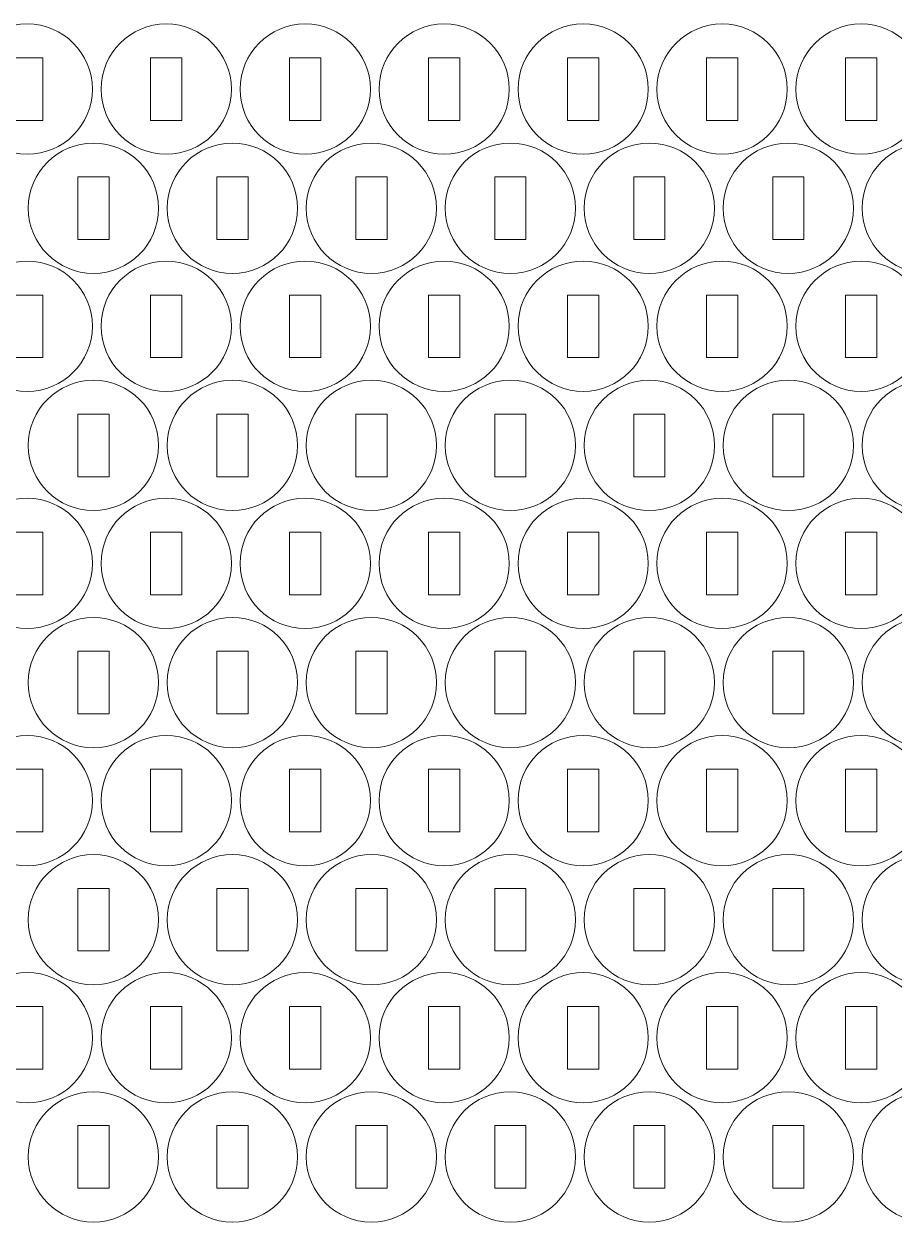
# Model space of a CAD drawing. Header units: millimetres. Extents: x -400 to 400, y -200 to 200.
# Drawn here: x -46.4 to 37, y -171.7 to -56.7 of the extents above; entities that cross this region are included whole.
import ezdxf

# ---------------------------------------------------------------- set-up
doc = ezdxf.new("R2010")
doc.units = ezdxf.units.MM
doc.header["$MEASUREMENT"] = 0
doc.layers.add('Camada 1', color=7, linetype='Continuous')

msp = doc.modelspace()

# ---------------------------------------------------------------- linework, layer by layer
at = {"layer": 'Camada 1', "lineweight": 20}
for points in [[(-46.1206, -56.7307), (-42.6689, -56.7307), (-39.8706, -59.529), (-39.8706, -62.9807), (-39.8706, -62.9807), (-39.8706, -66.4324), (-42.6689, -69.2307), (-46.1206, -69.2307), (-46.1206, -69.2307), (-49.5723, -69.2307), (-52.3706, -66.4324), (-52.3706, -62.9807), (-52.3706, -62.9807), (-52.3706, -59.529), (-49.5723, -56.7307), (-46.1206, -56.7307)], [(-32.7856, -56.7307), (-29.3339, -56.7307), (-26.5356, -59.529), (-26.5356, -62.9807), (-26.5356, -62.9807), (-26.5356, -66.4324), (-29.3339, -69.2307), (-32.7856, -69.2307), (-32.7856, -69.2307), (-36.2373, -69.2307), (-39.0356, -66.4324), (-39.0356, -62.9807), (-39.0356, -62.9807), (-39.0356, -59.529), (-36.2373, -56.7307), (-32.7856, -56.7307)], [(-19.4506, -56.7307), (-15.9989, -56.7307), (-13.2006, -59.529), (-13.2006, -62.9807), (-13.2006, -62.9807), (-13.2006, -66.4324), (-15.9989, -69.2307), (-19.4506, -69.2307), (-19.4506, -69.2307), (-22.9023, -69.2307), (-25.7006, -66.4324), (-25.7006, -62.9807), (-25.7006, -62.9807), (-25.7006, -59.529), (-22.9023, -56.7307), (-19.4506, -56.7307)], [(-6.1156, -56.7307), (-2.6639, -56.7307), (0.1344, -59.529), (0.1344, -62.9807), (0.1344, -62.9807), (0.1344, -66.4324), (-2.6639, -69.2307), (-6.1156, -69.2307), (-6.1156, -69.2307), (-9.5673, -69.2307), (-12.3656, -66.4324), (-12.3656, -62.9807), (-12.3656, -62.9807), (-12.3656, -59.529), (-9.5673, -56.7307), (-6.1156, -56.7307)], [(7.2194, -56.7307), (10.6711, -56.7307), (13.4694, -59.529), (13.4694, -62.9807), (13.4694, -62.9807), (13.4694, -66.4324), (10.6711, -69.2307), (7.2194, -69.2307), (7.2194, -69.2307), (3.7677, -69.2307), (0.9694, -66.4324), (0.9694, -62.9807), (0.9694, -62.9807), (0.9694, -59.529), (3.7677, -56.7307), (7.2194, -56.7307)], [(20.5544, -56.7307), (24.0061, -56.7307), (26.8044, -59.529), (26.8044, -62.9807), (26.8044, -62.9807), (26.8044, -66.4324), (24.0061, -69.2307), (20.5544, -69.2307), (20.5544, -69.2307), (17.1027, -69.2307), (14.3044, -66.4324), (14.3044, -62.9807), (14.3044, -62.9807), (14.3044, -59.529), (17.1027, -56.7307), (20.5544, -56.7307)], [(33.8894, -56.7307), (37.3411, -56.7307), (40.1394, -59.529), (40.1394, -62.9807), (40.1394, -62.9807), (40.1394, -66.4324), (37.3411, -69.2307), (33.8894, -69.2307), (33.8894, -69.2307), (30.4377, -69.2307), (27.6394, -66.4324), (27.6394, -62.9807), (27.6394, -62.9807), (27.6394, -59.529), (30.4377, -56.7307), (33.8894, -56.7307)], [(-47.6206, -59.9807), (-47.6206, -59.9807), (-44.6206, -59.9807), (-44.6206, -59.9807), (-44.6206, -59.9807), (-44.6206, -59.9807), (-44.6206, -65.9807), (-44.6206, -65.9807), (-44.6206, -65.9807), (-44.6206, -65.9807), (-47.6206, -65.9807), (-47.6206, -65.9807), (-47.6206, -65.9807), (-47.6206, -65.9807), (-47.6206, -59.9807), (-47.6206, -59.9807)], [(-34.2856, -59.9807), (-34.2856, -59.9807), (-31.2856, -59.9807), (-31.2856, -59.9807), (-31.2856, -59.9807), (-31.2856, -59.9807), (-31.2856, -65.9807), (-31.2856, -65.9807), (-31.2856, -65.9807), (-31.2856, -65.9807), (-34.2856, -65.9807), (-34.2856, -65.9807), (-34.2856, -65.9807), (-34.2856, -65.9807), (-34.2856, -59.9807), (-34.2856, -59.9807)], [(-20.9506, -59.9807), (-20.9506, -59.9807), (-17.9506, -59.9807), (-17.9506, -59.9807), (-17.9506, -59.9807), (-17.9506, -59.9807), (-17.9506, -65.9807), (-17.9506, -65.9807), (-17.9506, -65.9807), (-17.9506, -65.9807), (-20.9506, -65.9807), (-20.9506, -65.9807), (-20.9506, -65.9807), (-20.9506, -65.9807), (-20.9506, -59.9807), (-20.9506, -59.9807)], [(-7.6156, -59.9807), (-7.6156, -59.9807), (-4.6156, -59.9807), (-4.6156, -59.9807), (-4.6156, -59.9807), (-4.6156, -59.9807), (-4.6156, -65.9807), (-4.6156, -65.9807), (-4.6156, -65.9807), (-4.6156, -65.9807), (-7.6156, -65.9807), (-7.6156, -65.9807), (-7.6156, -65.9807), (-7.6156, -65.9807), (-7.6156, -59.9807), (-7.6156, -59.9807)], [(5.7194, -59.9807), (5.7194, -59.9807), (8.7194, -59.9807), (8.7194, -59.9807), (8.7194, -59.9807), (8.7194, -59.9807), (8.7194, -65.9807), (8.7194, -65.9807), (8.7194, -65.9807), (8.7194, -65.9807), (5.7194, -65.9807), (5.7194, -65.9807), (5.7194, -65.9807), (5.7194, -65.9807), (5.7194, -59.9807), (5.7194, -59.9807)], [(19.0544, -59.9807), (19.0544, -59.9807), (22.0544, -59.9807), (22.0544, -59.9807), (22.0544, -59.9807), (22.0544, -59.9807), (22.0544, -65.9807), (22.0544, -65.9807), (22.0544, -65.9807), (22.0544, -65.9807), (19.0544, -65.9807), (19.0544, -65.9807), (19.0544, -65.9807), (19.0544, -65.9807), (19.0544, -59.9807), (19.0544, -59.9807)], [(32.3894, -59.9807), (32.3894, -59.9807), (35.3894, -59.9807), (35.3894, -59.9807), (35.3894, -59.9807), (35.3894, -59.9807), (35.3894, -65.9807), (35.3894, -65.9807), (35.3894, -65.9807), (35.3894, -65.9807), (32.3894, -65.9807), (32.3894, -65.9807), (32.3894, -65.9807), (32.3894, -65.9807), (32.3894, -59.9807), (32.3894, -59.9807)], [(-39.7706, -68.1608), (-36.3189, -68.1608), (-33.5206, -70.9591), (-33.5206, -74.4108), (-33.5206, -74.4108), (-33.5206, -77.8625), (-36.3189, -80.6608), (-39.7706, -80.6608), (-39.7706, -80.6608), (-43.2223, -80.6608), (-46.0206, -77.8625), (-46.0206, -74.4108), (-46.0206, -74.4108), (-46.0206, -70.9591), (-43.2223, -68.1608), (-39.7706, -68.1608)], [(-26.4356, -68.1608), (-22.9839, -68.1608), (-20.1856, -70.9591), (-20.1856, -74.4108), (-20.1856, -74.4108), (-20.1856, -77.8625), (-22.9839, -80.6608), (-26.4356, -80.6608), (-26.4356, -80.6608), (-29.8873, -80.6608), (-32.6856, -77.8625), (-32.6856, -74.4108), (-32.6856, -74.4108), (-32.6856, -70.9591), (-29.8873, -68.1608), (-26.4356, -68.1608)], [(-13.1006, -68.1608), (-9.6489, -68.1608), (-6.8506, -70.9591), (-6.8506, -74.4108), (-6.8506, -74.4108), (-6.8506, -77.8625), (-9.6489, -80.6608), (-13.1006, -80.6608), (-13.1006, -80.6608), (-16.5523, -80.6608), (-19.3506, -77.8625), (-19.3506, -74.4108), (-19.3506, -74.4108), (-19.3506, -70.9591), (-16.5523, -68.1608), (-13.1006, -68.1608)], [(0.2344, -68.1608), (3.6861, -68.1608), (6.4844, -70.9591), (6.4844, -74.4108), (6.4844, -74.4108), (6.4844, -77.8625), (3.6861, -80.6608), (0.2344, -80.6608), (0.2344, -80.6608), (-3.2173, -80.6608), (-6.0156, -77.8625), (-6.0156, -74.4108), (-6.0156, -74.4108), (-6.0156, -70.9591), (-3.2173, -68.1608), (0.2344, -68.1608)], [(13.5694, -68.1608), (17.0211, -68.1608), (19.8194, -70.9591), (19.8194, -74.4108), (19.8194, -74.4108), (19.8194, -77.8625), (17.0211, -80.6608), (13.5694, -80.6608), (13.5694, -80.6608), (10.1177, -80.6608), (7.3194, -77.8625), (7.3194, -74.4108), (7.3194, -74.4108), (7.3194, -70.9591), (10.1177, -68.1608), (13.5694, -68.1608)], [(26.9044, -68.1608), (30.3561, -68.1608), (33.1544, -70.9591), (33.1544, -74.4108), (33.1544, -74.4108), (33.1544, -77.8625), (30.3561, -80.6608), (26.9044, -80.6608), (26.9044, -80.6608), (23.4527, -80.6608), (20.6544, -77.8625), (20.6544, -74.4108), (20.6544, -74.4108), (20.6544, -70.9591), (23.4527, -68.1608), (26.9044, -68.1608)], [(40.2394, -68.1608), (43.6911, -68.1608), (46.4894, -70.9591), (46.4894, -74.4108), (46.4894, -74.4108), (46.4894, -77.8625), (43.6911, -80.6608), (40.2394, -80.6608), (40.2394, -80.6608), (36.7877, -80.6608), (33.9894, -77.8625), (33.9894, -74.4108), (33.9894, -74.4108), (33.9894, -70.9591), (36.7877, -68.1608), (40.2394, -68.1608)], [(-41.2706, -71.4108), (-41.2706, -71.4108), (-38.2706, -71.4108), (-38.2706, -71.4108), (-38.2706, -71.4108), (-38.2706, -71.4108), (-38.2706, -77.4108), (-38.2706, -77.4108), (-38.2706, -77.4108), (-38.2706, -77.4108), (-41.2706, -77.4108), (-41.2706, -77.4108), (-41.2706, -77.4108), (-41.2706, -77.4108), (-41.2706, -71.4108), (-41.2706, -71.4108)], [(-27.9356, -71.4108), (-27.9356, -71.4108), (-24.9356, -71.4108), (-24.9356, -71.4108), (-24.9356, -71.4108), (-24.9356, -71.4108), (-24.9356, -77.4108), (-24.9356, -77.4108), (-24.9356, -77.4108), (-24.9356, -77.4108), (-27.9356, -77.4108), (-27.9356, -77.4108), (-27.9356, -77.4108), (-27.9356, -77.4108), (-27.9356, -71.4108), (-27.9356, -71.4108)], [(-14.6006, -71.4108), (-14.6006, -71.4108), (-11.6006, -71.4108), (-11.6006, -71.4108), (-11.6006, -71.4108), (-11.6006, -71.4108), (-11.6006, -77.4108), (-11.6006, -77.4108), (-11.6006, -77.4108), (-11.6006, -77.4108), (-14.6006, -77.4108), (-14.6006, -77.4108), (-14.6006, -77.4108), (-14.6006, -77.4108), (-14.6006, -71.4108), (-14.6006, -71.4108)], [(-1.2656, -71.4108), (-1.2656, -71.4108), (1.7344, -71.4108), (1.7344, -71.4108), (1.7344, -71.4108), (1.7344, -71.4108), (1.7344, -77.4108), (1.7344, -77.4108), (1.7344, -77.4108), (1.7344, -77.4108), (-1.2656, -77.4108), (-1.2656, -77.4108), (-1.2656, -77.4108), (-1.2656, -77.4108), (-1.2656, -71.4108), (-1.2656, -71.4108)], [(12.0694, -71.4108), (12.0694, -71.4108), (15.0694, -71.4108), (15.0694, -71.4108), (15.0694, -71.4108), (15.0694, -71.4108), (15.0694, -77.4108), (15.0694, -77.4108), (15.0694, -77.4108), (15.0694, -77.4108), (12.0694, -77.4108), (12.0694, -77.4108), (12.0694, -77.4108), (12.0694, -77.4108), (12.0694, -71.4108), (12.0694, -71.4108)], [(25.4044, -71.4108), (25.4044, -71.4108), (28.4044, -71.4108), (28.4044, -71.4108), (28.4044, -71.4108), (28.4044, -71.4108), (28.4044, -77.4108), (28.4044, -77.4108), (28.4044, -77.4108), (28.4044, -77.4108), (25.4044, -77.4108), (25.4044, -77.4108), (25.4044, -77.4108), (25.4044, -77.4108), (25.4044, -71.4108), (25.4044, -71.4108)], [(-46.1206, -79.4849), (-42.6689, -79.4849), (-39.8706, -82.2832), (-39.8706, -85.7349), (-39.8706, -85.7349), (-39.8706, -89.1866), (-42.6689, -91.9849), (-46.1206, -91.9849), (-46.1206, -91.9849), (-49.5723, -91.9849), (-52.3706, -89.1866), (-52.3706, -85.7349), (-52.3706, -85.7349), (-52.3706, -82.2832), (-49.5723, -79.4849), (-46.1206, -79.4849)], [(-32.7856, -79.4849), (-29.3339, -79.4849), (-26.5356, -82.2832), (-26.5356, -85.7349), (-26.5356, -85.7349), (-26.5356, -89.1866), (-29.3339, -91.9849), (-32.7856, -91.9849), (-32.7856, -91.9849), (-36.2373, -91.9849), (-39.0356, -89.1866), (-39.0356, -85.7349), (-39.0356, -85.7349), (-39.0356, -82.2832), (-36.2373, -79.4849), (-32.7856, -79.4849)], [(-19.4506, -79.4849), (-15.9989, -79.4849), (-13.2006, -82.2832), (-13.2006, -85.7349), (-13.2006, -85.7349), (-13.2006, -89.1866), (-15.9989, -91.9849), (-19.4506, -91.9849), (-19.4506, -91.9849), (-22.9023, -91.9849), (-25.7006, -89.1866), (-25.7006, -85.7349), (-25.7006, -85.7349), (-25.7006, -82.2832), (-22.9023, -79.4849), (-19.4506, -79.4849)], [(-6.1156, -79.4849), (-2.6639, -79.4849), (0.1344, -82.2832), (0.1344, -85.7349), (0.1344, -85.7349), (0.1344, -89.1866), (-2.6639, -91.9849), (-6.1156, -91.9849), (-6.1156, -91.9849), (-9.5673, -91.9849), (-12.3656, -89.1866), (-12.3656, -85.7349), (-12.3656, -85.7349), (-12.3656, -82.2832), (-9.5673, -79.4849), (-6.1156, -79.4849)], [(7.2194, -79.4849), (10.6711, -79.4849), (13.4694, -82.2832), (13.4694, -85.7349), (13.4694, -85.7349), (13.4694, -89.1866), (10.6711, -91.9849), (7.2194, -91.9849), (7.2194, -91.9849), (3.7677, -91.9849), (0.9694, -89.1866), (0.9694, -85.7349), (0.9694, -85.7349), (0.9694, -82.2832), (3.7677, -79.4849), (7.2194, -79.4849)], [(20.5544, -79.4849), (24.0061, -79.4849), (26.8044, -82.2832), (26.8044, -85.7349), (26.8044, -85.7349), (26.8044, -89.1866), (24.0061, -91.9849), (20.5544, -91.9849), (20.5544, -91.9849), (17.1027, -91.9849), (14.3044, -89.1866), (14.3044, -85.7349), (14.3044, -85.7349), (14.3044, -82.2832), (17.1027, -79.4849), (20.5544, -79.4849)], [(33.8894, -79.4849), (37.3411, -79.4849), (40.1394, -82.2832), (40.1394, -85.7349), (40.1394, -85.7349), (40.1394, -89.1866), (37.3411, -91.9849), (33.8894, -91.9849), (33.8894, -91.9849), (30.4377, -91.9849), (27.6394, -89.1866), (27.6394, -85.7349), (27.6394, -85.7349), (27.6394, -82.2832), (30.4377, -79.4849), (33.8894, -79.4849)], [(-47.6206, -82.7349), (-47.6206, -82.7349), (-44.6206, -82.7349), (-44.6206, -82.7349), (-44.6206, -82.7349), (-44.6206, -82.7349), (-44.6206, -88.7349), (-44.6206, -88.7349), (-44.6206, -88.7349), (-44.6206, -88.7349), (-47.6206, -88.7349), (-47.6206, -88.7349), (-47.6206, -88.7349), (-47.6206, -88.7349), (-47.6206, -82.7349), (-47.6206, -82.7349)], [(-34.2856, -82.7349), (-34.2856, -82.7349), (-31.2856, -82.7349), (-31.2856, -82.7349), (-31.2856, -82.7349), (-31.2856, -82.7349), (-31.2856, -88.7349), (-31.2856, -88.7349), (-31.2856, -88.7349), (-31.2856, -88.7349), (-34.2856, -88.7349), (-34.2856, -88.7349), (-34.2856, -88.7349), (-34.2856, -88.7349), (-34.2856, -82.7349), (-34.2856, -82.7349)], [(-20.9506, -82.7349), (-20.9506, -82.7349), (-17.9506, -82.7349), (-17.9506, -82.7349), (-17.9506, -82.7349), (-17.9506, -82.7349), (-17.9506, -88.7349), (-17.9506, -88.7349), (-17.9506, -88.7349), (-17.9506, -88.7349), (-20.9506, -88.7349), (-20.9506, -88.7349), (-20.9506, -88.7349), (-20.9506, -88.7349), (-20.9506, -82.7349), (-20.9506, -82.7349)], [(-7.6156, -82.7349), (-7.6156, -82.7349), (-4.6156, -82.7349), (-4.6156, -82.7349), (-4.6156, -82.7349), (-4.6156, -82.7349), (-4.6156, -88.7349), (-4.6156, -88.7349), (-4.6156, -88.7349), (-4.6156, -88.7349), (-7.6156, -88.7349), (-7.6156, -88.7349), (-7.6156, -88.7349), (-7.6156, -88.7349), (-7.6156, -82.7349), (-7.6156, -82.7349)], [(5.7194, -82.7349), (5.7194, -82.7349), (8.7194, -82.7349), (8.7194, -82.7349), (8.7194, -82.7349), (8.7194, -82.7349), (8.7194, -88.7349), (8.7194, -88.7349), (8.7194, -88.7349), (8.7194, -88.7349), (5.7194, -88.7349), (5.7194, -88.7349), (5.7194, -88.7349), (5.7194, -88.7349), (5.7194, -82.7349), (5.7194, -82.7349)], [(19.0544, -82.7349), (19.0544, -82.7349), (22.0544, -82.7349), (22.0544, -82.7349), (22.0544, -82.7349), (22.0544, -82.7349), (22.0544, -88.7349), (22.0544, -88.7349), (22.0544, -88.7349), (22.0544, -88.7349), (19.0544, -88.7349), (19.0544, -88.7349), (19.0544, -88.7349), (19.0544, -88.7349), (19.0544, -82.7349), (19.0544, -82.7349)], [(32.3894, -82.7349), (32.3894, -82.7349), (35.3894, -82.7349), (35.3894, -82.7349), (35.3894, -82.7349), (35.3894, -82.7349), (35.3894, -88.7349), (35.3894, -88.7349), (35.3894, -88.7349), (35.3894, -88.7349), (32.3894, -88.7349), (32.3894, -88.7349), (32.3894, -88.7349), (32.3894, -88.7349), (32.3894, -82.7349), (32.3894, -82.7349)], [(-39.7706, -90.915), (-36.3189, -90.915), (-33.5206, -93.7133), (-33.5206, -97.165), (-33.5206, -97.165), (-33.5206, -100.6167), (-36.3189, -103.415), (-39.7706, -103.415), (-39.7706, -103.415), (-43.2223, -103.415), (-46.0206, -100.6167), (-46.0206, -97.165), (-46.0206, -97.165), (-46.0206, -93.7133), (-43.2223, -90.915), (-39.7706, -90.915)], [(-26.4356, -90.915), (-22.9839, -90.915), (-20.1856, -93.7133), (-20.1856, -97.165), (-20.1856, -97.165), (-20.1856, -100.6167), (-22.9839, -103.415), (-26.4356, -103.415), (-26.4356, -103.415), (-29.8873, -103.415), (-32.6856, -100.6167), (-32.6856, -97.165), (-32.6856, -97.165), (-32.6856, -93.7133), (-29.8873, -90.915), (-26.4356, -90.915)], [(-13.1006, -90.915), (-9.6489, -90.915), (-6.8506, -93.7133), (-6.8506, -97.165), (-6.8506, -97.165), (-6.8506, -100.6167), (-9.6489, -103.415), (-13.1006, -103.415), (-13.1006, -103.415), (-16.5523, -103.415), (-19.3506, -100.6167), (-19.3506, -97.165), (-19.3506, -97.165), (-19.3506, -93.7133), (-16.5523, -90.915), (-13.1006, -90.915)], [(0.2344, -90.915), (3.6861, -90.915), (6.4844, -93.7133), (6.4844, -97.165), (6.4844, -97.165), (6.4844, -100.6167), (3.6861, -103.415), (0.2344, -103.415), (0.2344, -103.415), (-3.2173, -103.415), (-6.0156, -100.6167), (-6.0156, -97.165), (-6.0156, -97.165), (-6.0156, -93.7133), (-3.2173, -90.915), (0.2344, -90.915)], [(13.5694, -90.915), (17.0211, -90.915), (19.8194, -93.7133), (19.8194, -97.165), (19.8194, -97.165), (19.8194, -100.6167), (17.0211, -103.415), (13.5694, -103.415), (13.5694, -103.415), (10.1177, -103.415), (7.3194, -100.6167), (7.3194, -97.165), (7.3194, -97.165), (7.3194, -93.7133), (10.1177, -90.915), (13.5694, -90.915)], [(26.9044, -90.915), (30.3561, -90.915), (33.1544, -93.7133), (33.1544, -97.165), (33.1544, -97.165), (33.1544, -100.6167), (30.3561, -103.415), (26.9044, -103.415), (26.9044, -103.415), (23.4527, -103.415), (20.6544, -100.6167), (20.6544, -97.165), (20.6544, -97.165), (20.6544, -93.7133), (23.4527, -90.915), (26.9044, -90.915)], [(40.2394, -90.915), (43.6911, -90.915), (46.4894, -93.7133), (46.4894, -97.165), (46.4894, -97.165), (46.4894, -100.6167), (43.6911, -103.415), (40.2394, -103.415), (40.2394, -103.415), (36.7877, -103.415), (33.9894, -100.6167), (33.9894, -97.165), (33.9894, -97.165), (33.9894, -93.7133), (36.7877, -90.915), (40.2394, -90.915)], [(-41.2706, -94.165), (-41.2706, -94.165), (-38.2706, -94.165), (-38.2706, -94.165), (-38.2706, -94.165), (-38.2706, -94.165), (-38.2706, -100.165), (-38.2706, -100.165), (-38.2706, -100.165), (-38.2706, -100.165), (-41.2706, -100.165), (-41.2706, -100.165), (-41.2706, -100.165), (-41.2706, -100.165), (-41.2706, -94.165), (-41.2706, -94.165)], [(-27.9356, -94.165), (-27.9356, -94.165), (-24.9356, -94.165), (-24.9356, -94.165), (-24.9356, -94.165), (-24.9356, -94.165), (-24.9356, -100.165), (-24.9356, -100.165), (-24.9356, -100.165), (-24.9356, -100.165), (-27.9356, -100.165), (-27.9356, -100.165), (-27.9356, -100.165), (-27.9356, -100.165), (-27.9356, -94.165), (-27.9356, -94.165)], [(-14.6006, -94.165), (-14.6006, -94.165), (-11.6006, -94.165), (-11.6006, -94.165), (-11.6006, -94.165), (-11.6006, -94.165), (-11.6006, -100.165), (-11.6006, -100.165), (-11.6006, -100.165), (-11.6006, -100.165), (-14.6006, -100.165), (-14.6006, -100.165), (-14.6006, -100.165), (-14.6006, -100.165), (-14.6006, -94.165), (-14.6006, -94.165)], [(-1.2656, -94.165), (-1.2656, -94.165), (1.7344, -94.165), (1.7344, -94.165), (1.7344, -94.165), (1.7344, -94.165), (1.7344, -100.165), (1.7344, -100.165), (1.7344, -100.165), (1.7344, -100.165), (-1.2656, -100.165), (-1.2656, -100.165), (-1.2656, -100.165), (-1.2656, -100.165), (-1.2656, -94.165), (-1.2656, -94.165)], [(12.0694, -94.165), (12.0694, -94.165), (15.0694, -94.165), (15.0694, -94.165), (15.0694, -94.165), (15.0694, -94.165), (15.0694, -100.165), (15.0694, -100.165), (15.0694, -100.165), (15.0694, -100.165), (12.0694, -100.165), (12.0694, -100.165), (12.0694, -100.165), (12.0694, -100.165), (12.0694, -94.165), (12.0694, -94.165)], [(25.4044, -94.165), (25.4044, -94.165), (28.4044, -94.165), (28.4044, -94.165), (28.4044, -94.165), (28.4044, -94.165), (28.4044, -100.165), (28.4044, -100.165), (28.4044, -100.165), (28.4044, -100.165), (25.4044, -100.165), (25.4044, -100.165), (25.4044, -100.165), (25.4044, -100.165), (25.4044, -94.165), (25.4044, -94.165)], [(-46.1206, -102.2391), (-42.6689, -102.2391), (-39.8706, -105.0374), (-39.8706, -108.4891), (-39.8706, -108.4891), (-39.8706, -111.9408), (-42.6689, -114.7391), (-46.1206, -114.7391), (-46.1206, -114.7391), (-49.5723, -114.7391), (-52.3706, -111.9408), (-52.3706, -108.4891), (-52.3706, -108.4891), (-52.3706, -105.0374), (-49.5723, -102.2391), (-46.1206, -102.2391)], [(-32.7856, -102.2391), (-29.3339, -102.2391), (-26.5356, -105.0374), (-26.5356, -108.4891), (-26.5356, -108.4891), (-26.5356, -111.9408), (-29.3339, -114.7391), (-32.7856, -114.7391), (-32.7856, -114.7391), (-36.2373, -114.7391), (-39.0356, -111.9408), (-39.0356, -108.4891), (-39.0356, -108.4891), (-39.0356, -105.0374), (-36.2373, -102.2391), (-32.7856, -102.2391)], [(-19.4506, -102.2391), (-15.9989, -102.2391), (-13.2006, -105.0374), (-13.2006, -108.4891), (-13.2006, -108.4891), (-13.2006, -111.9408), (-15.9989, -114.7391), (-19.4506, -114.7391), (-19.4506, -114.7391), (-22.9023, -114.7391), (-25.7006, -111.9408), (-25.7006, -108.4891), (-25.7006, -108.4891), (-25.7006, -105.0374), (-22.9023, -102.2391), (-19.4506, -102.2391)], [(-6.1156, -102.2391), (-2.6639, -102.2391), (0.1344, -105.0374), (0.1344, -108.4891), (0.1344, -108.4891), (0.1344, -111.9408), (-2.6639, -114.7391), (-6.1156, -114.7391), (-6.1156, -114.7391), (-9.5673, -114.7391), (-12.3656, -111.9408), (-12.3656, -108.4891), (-12.3656, -108.4891), (-12.3656, -105.0374), (-9.5673, -102.2391), (-6.1156, -102.2391)], [(7.2194, -102.2391), (10.6711, -102.2391), (13.4694, -105.0374), (13.4694, -108.4891), (13.4694, -108.4891), (13.4694, -111.9408), (10.6711, -114.7391), (7.2194, -114.7391), (7.2194, -114.7391), (3.7677, -114.7391), (0.9694, -111.9408), (0.9694, -108.4891), (0.9694, -108.4891), (0.9694, -105.0374), (3.7677, -102.2391), (7.2194, -102.2391)], [(20.5544, -102.2391), (24.0061, -102.2391), (26.8044, -105.0374), (26.8044, -108.4891), (26.8044, -108.4891), (26.8044, -111.9408), (24.0061, -114.7391), (20.5544, -114.7391), (20.5544, -114.7391), (17.1027, -114.7391), (14.3044, -111.9408), (14.3044, -108.4891), (14.3044, -108.4891), (14.3044, -105.0374), (17.1027, -102.2391), (20.5544, -102.2391)], [(33.8894, -102.2391), (37.3411, -102.2391), (40.1394, -105.0374), (40.1394, -108.4891), (40.1394, -108.4891), (40.1394, -111.9408), (37.3411, -114.7391), (33.8894, -114.7391), (33.8894, -114.7391), (30.4377, -114.7391), (27.6394, -111.9408), (27.6394, -108.4891), (27.6394, -108.4891), (27.6394, -105.0374), (30.4377, -102.2391), (33.8894, -102.2391)], [(-47.6206, -105.4891), (-47.6206, -105.4891), (-44.6206, -105.4891), (-44.6206, -105.4891), (-44.6206, -105.4891), (-44.6206, -105.4891), (-44.6206, -111.4891), (-44.6206, -111.4891), (-44.6206, -111.4891), (-44.6206, -111.4891), (-47.6206, -111.4891), (-47.6206, -111.4891), (-47.6206, -111.4891), (-47.6206, -111.4891), (-47.6206, -105.4891), (-47.6206, -105.4891)], [(-34.2856, -105.4891), (-34.2856, -105.4891), (-31.2856, -105.4891), (-31.2856, -105.4891), (-31.2856, -105.4891), (-31.2856, -105.4891), (-31.2856, -111.4891), (-31.2856, -111.4891), (-31.2856, -111.4891), (-31.2856, -111.4891), (-34.2856, -111.4891), (-34.2856, -111.4891), (-34.2856, -111.4891), (-34.2856, -111.4891), (-34.2856, -105.4891), (-34.2856, -105.4891)], [(-20.9506, -105.4891), (-20.9506, -105.4891), (-17.9506, -105.4891), (-17.9506, -105.4891), (-17.9506, -105.4891), (-17.9506, -105.4891), (-17.9506, -111.4891), (-17.9506, -111.4891), (-17.9506, -111.4891), (-17.9506, -111.4891), (-20.9506, -111.4891), (-20.9506, -111.4891), (-20.9506, -111.4891), (-20.9506, -111.4891), (-20.9506, -105.4891), (-20.9506, -105.4891)], [(-7.6156, -105.4891), (-7.6156, -105.4891), (-4.6156, -105.4891), (-4.6156, -105.4891), (-4.6156, -105.4891), (-4.6156, -105.4891), (-4.6156, -111.4891), (-4.6156, -111.4891), (-4.6156, -111.4891), (-4.6156, -111.4891), (-7.6156, -111.4891), (-7.6156, -111.4891), (-7.6156, -111.4891), (-7.6156, -111.4891), (-7.6156, -105.4891), (-7.6156, -105.4891)], [(5.7194, -105.4891), (5.7194, -105.4891), (8.7194, -105.4891), (8.7194, -105.4891), (8.7194, -105.4891), (8.7194, -105.4891), (8.7194, -111.4891), (8.7194, -111.4891), (8.7194, -111.4891), (8.7194, -111.4891), (5.7194, -111.4891), (5.7194, -111.4891), (5.7194, -111.4891), (5.7194, -111.4891), (5.7194, -105.4891), (5.7194, -105.4891)], [(19.0544, -105.4891), (19.0544, -105.4891), (22.0544, -105.4891), (22.0544, -105.4891), (22.0544, -105.4891), (22.0544, -105.4891), (22.0544, -111.4891), (22.0544, -111.4891), (22.0544, -111.4891), (22.0544, -111.4891), (19.0544, -111.4891), (19.0544, -111.4891), (19.0544, -111.4891), (19.0544, -111.4891), (19.0544, -105.4891), (19.0544, -105.4891)], [(32.3894, -105.4891), (32.3894, -105.4891), (35.3894, -105.4891), (35.3894, -105.4891), (35.3894, -105.4891), (35.3894, -105.4891), (35.3894, -111.4891), (35.3894, -111.4891), (35.3894, -111.4891), (35.3894, -111.4891), (32.3894, -111.4891), (32.3894, -111.4891), (32.3894, -111.4891), (32.3894, -111.4891), (32.3894, -105.4891), (32.3894, -105.4891)], [(-39.7706, -113.6692), (-36.3189, -113.6692), (-33.5206, -116.4675), (-33.5206, -119.9192), (-33.5206, -119.9192), (-33.5206, -123.3709), (-36.3189, -126.1692), (-39.7706, -126.1692), (-39.7706, -126.1692), (-43.2223, -126.1692), (-46.0206, -123.3709), (-46.0206, -119.9192), (-46.0206, -119.9192), (-46.0206, -116.4675), (-43.2223, -113.6692), (-39.7706, -113.6692)], [(-26.4356, -113.6692), (-22.9839, -113.6692), (-20.1856, -116.4675), (-20.1856, -119.9192), (-20.1856, -119.9192), (-20.1856, -123.3709), (-22.9839, -126.1692), (-26.4356, -126.1692), (-26.4356, -126.1692), (-29.8873, -126.1692), (-32.6856, -123.3709), (-32.6856, -119.9192), (-32.6856, -119.9192), (-32.6856, -116.4675), (-29.8873, -113.6692), (-26.4356, -113.6692)], [(-13.1006, -113.6692), (-9.6489, -113.6692), (-6.8506, -116.4675), (-6.8506, -119.9192), (-6.8506, -119.9192), (-6.8506, -123.3709), (-9.6489, -126.1692), (-13.1006, -126.1692), (-13.1006, -126.1692), (-16.5523, -126.1692), (-19.3506, -123.3709), (-19.3506, -119.9192), (-19.3506, -119.9192), (-19.3506, -116.4675), (-16.5523, -113.6692), (-13.1006, -113.6692)], [(0.2344, -113.6692), (3.6861, -113.6692), (6.4844, -116.4675), (6.4844, -119.9192), (6.4844, -119.9192), (6.4844, -123.3709), (3.6861, -126.1692), (0.2344, -126.1692), (0.2344, -126.1692), (-3.2173, -126.1692), (-6.0156, -123.3709), (-6.0156, -119.9192), (-6.0156, -119.9192), (-6.0156, -116.4675), (-3.2173, -113.6692), (0.2344, -113.6692)], [(13.5694, -113.6692), (17.0211, -113.6692), (19.8194, -116.4675), (19.8194, -119.9192), (19.8194, -119.9192), (19.8194, -123.3709), (17.0211, -126.1692), (13.5694, -126.1692), (13.5694, -126.1692), (10.1177, -126.1692), (7.3194, -123.3709), (7.3194, -119.9192), (7.3194, -119.9192), (7.3194, -116.4675), (10.1177, -113.6692), (13.5694, -113.6692)], [(26.9044, -113.6692), (30.3561, -113.6692), (33.1544, -116.4675), (33.1544, -119.9192), (33.1544, -119.9192), (33.1544, -123.3709), (30.3561, -126.1692), (26.9044, -126.1692), (26.9044, -126.1692), (23.4527, -126.1692), (20.6544, -123.3709), (20.6544, -119.9192), (20.6544, -119.9192), (20.6544, -116.4675), (23.4527, -113.6692), (26.9044, -113.6692)], [(40.2394, -113.6692), (43.6911, -113.6692), (46.4894, -116.4675), (46.4894, -119.9192), (46.4894, -119.9192), (46.4894, -123.3709), (43.6911, -126.1692), (40.2394, -126.1692), (40.2394, -126.1692), (36.7877, -126.1692), (33.9894, -123.3709), (33.9894, -119.9192), (33.9894, -119.9192), (33.9894, -116.4675), (36.7877, -113.6692), (40.2394, -113.6692)], [(-41.2706, -116.9192), (-41.2706, -116.9192), (-38.2706, -116.9192), (-38.2706, -116.9192), (-38.2706, -116.9192), (-38.2706, -116.9192), (-38.2706, -122.9192), (-38.2706, -122.9192), (-38.2706, -122.9192), (-38.2706, -122.9192), (-41.2706, -122.9192), (-41.2706, -122.9192), (-41.2706, -122.9192), (-41.2706, -122.9192), (-41.2706, -116.9192), (-41.2706, -116.9192)], [(-27.9356, -116.9192), (-27.9356, -116.9192), (-24.9356, -116.9192), (-24.9356, -116.9192), (-24.9356, -116.9192), (-24.9356, -116.9192), (-24.9356, -122.9192), (-24.9356, -122.9192), (-24.9356, -122.9192), (-24.9356, -122.9192), (-27.9356, -122.9192), (-27.9356, -122.9192), (-27.9356, -122.9192), (-27.9356, -122.9192), (-27.9356, -116.9192), (-27.9356, -116.9192)], [(-14.6006, -116.9192), (-14.6006, -116.9192), (-11.6006, -116.9192), (-11.6006, -116.9192), (-11.6006, -116.9192), (-11.6006, -116.9192), (-11.6006, -122.9192), (-11.6006, -122.9192), (-11.6006, -122.9192), (-11.6006, -122.9192), (-14.6006, -122.9192), (-14.6006, -122.9192), (-14.6006, -122.9192), (-14.6006, -122.9192), (-14.6006, -116.9192), (-14.6006, -116.9192)], [(-1.2656, -116.9192), (-1.2656, -116.9192), (1.7344, -116.9192), (1.7344, -116.9192), (1.7344, -116.9192), (1.7344, -116.9192), (1.7344, -122.9192), (1.7344, -122.9192), (1.7344, -122.9192), (1.7344, -122.9192), (-1.2656, -122.9192), (-1.2656, -122.9192), (-1.2656, -122.9192), (-1.2656, -122.9192), (-1.2656, -116.9192), (-1.2656, -116.9192)], [(12.0694, -116.9192), (12.0694, -116.9192), (15.0694, -116.9192), (15.0694, -116.9192), (15.0694, -116.9192), (15.0694, -116.9192), (15.0694, -122.9192), (15.0694, -122.9192), (15.0694, -122.9192), (15.0694, -122.9192), (12.0694, -122.9192), (12.0694, -122.9192), (12.0694, -122.9192), (12.0694, -122.9192), (12.0694, -116.9192), (12.0694, -116.9192)], [(25.4044, -116.9192), (25.4044, -116.9192), (28.4044, -116.9192), (28.4044, -116.9192), (28.4044, -116.9192), (28.4044, -116.9192), (28.4044, -122.9192), (28.4044, -122.9192), (28.4044, -122.9192), (28.4044, -122.9192), (25.4044, -122.9192), (25.4044, -122.9192), (25.4044, -122.9192), (25.4044, -122.9192), (25.4044, -116.9192), (25.4044, -116.9192)], [(-46.1206, -124.9933), (-42.6689, -124.9933), (-39.8706, -127.7916), (-39.8706, -131.2433), (-39.8706, -131.2433), (-39.8706, -134.695), (-42.6689, -137.4933), (-46.1206, -137.4933), (-46.1206, -137.4933), (-49.5723, -137.4933), (-52.3706, -134.695), (-52.3706, -131.2433), (-52.3706, -131.2433), (-52.3706, -127.7916), (-49.5723, -124.9933), (-46.1206, -124.9933)], [(-32.7856, -124.9933), (-29.3339, -124.9933), (-26.5356, -127.7916), (-26.5356, -131.2433), (-26.5356, -131.2433), (-26.5356, -134.695), (-29.3339, -137.4933), (-32.7856, -137.4933), (-32.7856, -137.4933), (-36.2373, -137.4933), (-39.0356, -134.695), (-39.0356, -131.2433), (-39.0356, -131.2433), (-39.0356, -127.7916), (-36.2373, -124.9933), (-32.7856, -124.9933)], [(-19.4506, -124.9933), (-15.9989, -124.9933), (-13.2006, -127.7916), (-13.2006, -131.2433), (-13.2006, -131.2433), (-13.2006, -134.695), (-15.9989, -137.4933), (-19.4506, -137.4933), (-19.4506, -137.4933), (-22.9023, -137.4933), (-25.7006, -134.695), (-25.7006, -131.2433), (-25.7006, -131.2433), (-25.7006, -127.7916), (-22.9023, -124.9933), (-19.4506, -124.9933)], [(-6.1156, -124.9933), (-2.6639, -124.9933), (0.1344, -127.7916), (0.1344, -131.2433), (0.1344, -131.2433), (0.1344, -134.695), (-2.6639, -137.4933), (-6.1156, -137.4933), (-6.1156, -137.4933), (-9.5673, -137.4933), (-12.3656, -134.695), (-12.3656, -131.2433), (-12.3656, -131.2433), (-12.3656, -127.7916), (-9.5673, -124.9933), (-6.1156, -124.9933)], [(7.2194, -124.9933), (10.6711, -124.9933), (13.4694, -127.7916), (13.4694, -131.2433), (13.4694, -131.2433), (13.4694, -134.695), (10.6711, -137.4933), (7.2194, -137.4933), (7.2194, -137.4933), (3.7677, -137.4933), (0.9694, -134.695), (0.9694, -131.2433), (0.9694, -131.2433), (0.9694, -127.7916), (3.7677, -124.9933), (7.2194, -124.9933)], [(20.5544, -124.9933), (24.0061, -124.9933), (26.8044, -127.7916), (26.8044, -131.2433), (26.8044, -131.2433), (26.8044, -134.695), (24.0061, -137.4933), (20.5544, -137.4933), (20.5544, -137.4933), (17.1027, -137.4933), (14.3044, -134.695), (14.3044, -131.2433), (14.3044, -131.2433), (14.3044, -127.7916), (17.1027, -124.9933), (20.5544, -124.9933)], [(33.8894, -124.9933), (37.3411, -124.9933), (40.1394, -127.7916), (40.1394, -131.2433), (40.1394, -131.2433), (40.1394, -134.695), (37.3411, -137.4933), (33.8894, -137.4933), (33.8894, -137.4933), (30.4377, -137.4933), (27.6394, -134.695), (27.6394, -131.2433), (27.6394, -131.2433), (27.6394, -127.7916), (30.4377, -124.9933), (33.8894, -124.9933)], [(-47.6206, -128.2433), (-47.6206, -128.2433), (-44.6206, -128.2433), (-44.6206, -128.2433), (-44.6206, -128.2433), (-44.6206, -128.2433), (-44.6206, -134.2433), (-44.6206, -134.2433), (-44.6206, -134.2433), (-44.6206, -134.2433), (-47.6206, -134.2433), (-47.6206, -134.2433), (-47.6206, -134.2433), (-47.6206, -134.2433), (-47.6206, -128.2433), (-47.6206, -128.2433)], [(-34.2856, -128.2433), (-34.2856, -128.2433), (-31.2856, -128.2433), (-31.2856, -128.2433), (-31.2856, -128.2433), (-31.2856, -128.2433), (-31.2856, -134.2433), (-31.2856, -134.2433), (-31.2856, -134.2433), (-31.2856, -134.2433), (-34.2856, -134.2433), (-34.2856, -134.2433), (-34.2856, -134.2433), (-34.2856, -134.2433), (-34.2856, -128.2433), (-34.2856, -128.2433)], [(-20.9506, -128.2433), (-20.9506, -128.2433), (-17.9506, -128.2433), (-17.9506, -128.2433), (-17.9506, -128.2433), (-17.9506, -128.2433), (-17.9506, -134.2433), (-17.9506, -134.2433), (-17.9506, -134.2433), (-17.9506, -134.2433), (-20.9506, -134.2433), (-20.9506, -134.2433), (-20.9506, -134.2433), (-20.9506, -134.2433), (-20.9506, -128.2433), (-20.9506, -128.2433)], [(-7.6156, -128.2433), (-7.6156, -128.2433), (-4.6156, -128.2433), (-4.6156, -128.2433), (-4.6156, -128.2433), (-4.6156, -128.2433), (-4.6156, -134.2433), (-4.6156, -134.2433), (-4.6156, -134.2433), (-4.6156, -134.2433), (-7.6156, -134.2433), (-7.6156, -134.2433), (-7.6156, -134.2433), (-7.6156, -134.2433), (-7.6156, -128.2433), (-7.6156, -128.2433)], [(5.7194, -128.2433), (5.7194, -128.2433), (8.7194, -128.2433), (8.7194, -128.2433), (8.7194, -128.2433), (8.7194, -128.2433), (8.7194, -134.2433), (8.7194, -134.2433), (8.7194, -134.2433), (8.7194, -134.2433), (5.7194, -134.2433), (5.7194, -134.2433), (5.7194, -134.2433), (5.7194, -134.2433), (5.7194, -128.2433), (5.7194, -128.2433)], [(19.0544, -128.2433), (19.0544, -128.2433), (22.0544, -128.2433), (22.0544, -128.2433), (22.0544, -128.2433), (22.0544, -128.2433), (22.0544, -134.2433), (22.0544, -134.2433), (22.0544, -134.2433), (22.0544, -134.2433), (19.0544, -134.2433), (19.0544, -134.2433), (19.0544, -134.2433), (19.0544, -134.2433), (19.0544, -128.2433), (19.0544, -128.2433)], [(32.3894, -128.2433), (32.3894, -128.2433), (35.3894, -128.2433), (35.3894, -128.2433), (35.3894, -128.2433), (35.3894, -128.2433), (35.3894, -134.2433), (35.3894, -134.2433), (35.3894, -134.2433), (35.3894, -134.2433), (32.3894, -134.2433), (32.3894, -134.2433), (32.3894, -134.2433), (32.3894, -134.2433), (32.3894, -128.2433), (32.3894, -128.2433)], [(-39.7706, -136.4234), (-36.3189, -136.4234), (-33.5206, -139.2217), (-33.5206, -142.6734), (-33.5206, -142.6734), (-33.5206, -146.1251), (-36.3189, -148.9234), (-39.7706, -148.9234), (-39.7706, -148.9234), (-43.2223, -148.9234), (-46.0206, -146.1251), (-46.0206, -142.6734), (-46.0206, -142.6734), (-46.0206, -139.2217), (-43.2223, -136.4234), (-39.7706, -136.4234)], [(-26.4356, -136.4234), (-22.9839, -136.4234), (-20.1856, -139.2217), (-20.1856, -142.6734), (-20.1856, -142.6734), (-20.1856, -146.1251), (-22.9839, -148.9234), (-26.4356, -148.9234), (-26.4356, -148.9234), (-29.8873, -148.9234), (-32.6856, -146.1251), (-32.6856, -142.6734), (-32.6856, -142.6734), (-32.6856, -139.2217), (-29.8873, -136.4234), (-26.4356, -136.4234)], [(-13.1006, -136.4234), (-9.6489, -136.4234), (-6.8506, -139.2217), (-6.8506, -142.6734), (-6.8506, -142.6734), (-6.8506, -146.1251), (-9.6489, -148.9234), (-13.1006, -148.9234), (-13.1006, -148.9234), (-16.5523, -148.9234), (-19.3506, -146.1251), (-19.3506, -142.6734), (-19.3506, -142.6734), (-19.3506, -139.2217), (-16.5523, -136.4234), (-13.1006, -136.4234)], [(0.2344, -136.4234), (3.6861, -136.4234), (6.4844, -139.2217), (6.4844, -142.6734), (6.4844, -142.6734), (6.4844, -146.1251), (3.6861, -148.9234), (0.2344, -148.9234), (0.2344, -148.9234), (-3.2173, -148.9234), (-6.0156, -146.1251), (-6.0156, -142.6734), (-6.0156, -142.6734), (-6.0156, -139.2217), (-3.2173, -136.4234), (0.2344, -136.4234)], [(13.5694, -136.4234), (17.0211, -136.4234), (19.8194, -139.2217), (19.8194, -142.6734), (19.8194, -142.6734), (19.8194, -146.1251), (17.0211, -148.9234), (13.5694, -148.9234), (13.5694, -148.9234), (10.1177, -148.9234), (7.3194, -146.1251), (7.3194, -142.6734), (7.3194, -142.6734), (7.3194, -139.2217), (10.1177, -136.4234), (13.5694, -136.4234)], [(26.9044, -136.4234), (30.3561, -136.4234), (33.1544, -139.2217), (33.1544, -142.6734), (33.1544, -142.6734), (33.1544, -146.1251), (30.3561, -148.9234), (26.9044, -148.9234), (26.9044, -148.9234), (23.4527, -148.9234), (20.6544, -146.1251), (20.6544, -142.6734), (20.6544, -142.6734), (20.6544, -139.2217), (23.4527, -136.4234), (26.9044, -136.4234)], [(40.2394, -136.4234), (43.6911, -136.4234), (46.4894, -139.2217), (46.4894, -142.6734), (46.4894, -142.6734), (46.4894, -146.1251), (43.6911, -148.9234), (40.2394, -148.9234), (40.2394, -148.9234), (36.7877, -148.9234), (33.9894, -146.1251), (33.9894, -142.6734), (33.9894, -142.6734), (33.9894, -139.2217), (36.7877, -136.4234), (40.2394, -136.4234)], [(-41.2706, -139.6734), (-41.2706, -139.6734), (-38.2706, -139.6734), (-38.2706, -139.6734), (-38.2706, -139.6734), (-38.2706, -139.6734), (-38.2706, -145.6734), (-38.2706, -145.6734), (-38.2706, -145.6734), (-38.2706, -145.6734), (-41.2706, -145.6734), (-41.2706, -145.6734), (-41.2706, -145.6734), (-41.2706, -145.6734), (-41.2706, -139.6734), (-41.2706, -139.6734)], [(-27.9356, -139.6734), (-27.9356, -139.6734), (-24.9356, -139.6734), (-24.9356, -139.6734), (-24.9356, -139.6734), (-24.9356, -139.6734), (-24.9356, -145.6734), (-24.9356, -145.6734), (-24.9356, -145.6734), (-24.9356, -145.6734), (-27.9356, -145.6734), (-27.9356, -145.6734), (-27.9356, -145.6734), (-27.9356, -145.6734), (-27.9356, -139.6734), (-27.9356, -139.6734)], [(-14.6006, -139.6734), (-14.6006, -139.6734), (-11.6006, -139.6734), (-11.6006, -139.6734), (-11.6006, -139.6734), (-11.6006, -139.6734), (-11.6006, -145.6734), (-11.6006, -145.6734), (-11.6006, -145.6734), (-11.6006, -145.6734), (-14.6006, -145.6734), (-14.6006, -145.6734), (-14.6006, -145.6734), (-14.6006, -145.6734), (-14.6006, -139.6734), (-14.6006, -139.6734)], [(-1.2656, -139.6734), (-1.2656, -139.6734), (1.7344, -139.6734), (1.7344, -139.6734), (1.7344, -139.6734), (1.7344, -139.6734), (1.7344, -145.6734), (1.7344, -145.6734), (1.7344, -145.6734), (1.7344, -145.6734), (-1.2656, -145.6734), (-1.2656, -145.6734), (-1.2656, -145.6734), (-1.2656, -145.6734), (-1.2656, -139.6734), (-1.2656, -139.6734)], [(12.0694, -139.6734), (12.0694, -139.6734), (15.0694, -139.6734), (15.0694, -139.6734), (15.0694, -139.6734), (15.0694, -139.6734), (15.0694, -145.6734), (15.0694, -145.6734), (15.0694, -145.6734), (15.0694, -145.6734), (12.0694, -145.6734), (12.0694, -145.6734), (12.0694, -145.6734), (12.0694, -145.6734), (12.0694, -139.6734), (12.0694, -139.6734)], [(25.4044, -139.6734), (25.4044, -139.6734), (28.4044, -139.6734), (28.4044, -139.6734), (28.4044, -139.6734), (28.4044, -139.6734), (28.4044, -145.6734), (28.4044, -145.6734), (28.4044, -145.6734), (28.4044, -145.6734), (25.4044, -145.6734), (25.4044, -145.6734), (25.4044, -145.6734), (25.4044, -145.6734), (25.4044, -139.6734), (25.4044, -139.6734)], [(-46.1206, -147.7475), (-42.6689, -147.7475), (-39.8706, -150.5458), (-39.8706, -153.9975), (-39.8706, -153.9975), (-39.8706, -157.4492), (-42.6689, -160.2475), (-46.1206, -160.2475), (-46.1206, -160.2475), (-49.5723, -160.2475), (-52.3706, -157.4492), (-52.3706, -153.9975), (-52.3706, -153.9975), (-52.3706, -150.5458), (-49.5723, -147.7475), (-46.1206, -147.7475)], [(-32.7856, -147.7475), (-29.3339, -147.7475), (-26.5356, -150.5458), (-26.5356, -153.9975), (-26.5356, -153.9975), (-26.5356, -157.4492), (-29.3339, -160.2475), (-32.7856, -160.2475), (-32.7856, -160.2475), (-36.2373, -160.2475), (-39.0356, -157.4492), (-39.0356, -153.9975), (-39.0356, -153.9975), (-39.0356, -150.5458), (-36.2373, -147.7475), (-32.7856, -147.7475)], [(-19.4506, -147.7475), (-15.9989, -147.7475), (-13.2006, -150.5458), (-13.2006, -153.9975), (-13.2006, -153.9975), (-13.2006, -157.4492), (-15.9989, -160.2475), (-19.4506, -160.2475), (-19.4506, -160.2475), (-22.9023, -160.2475), (-25.7006, -157.4492), (-25.7006, -153.9975), (-25.7006, -153.9975), (-25.7006, -150.5458), (-22.9023, -147.7475), (-19.4506, -147.7475)], [(-6.1156, -147.7475), (-2.6639, -147.7475), (0.1344, -150.5458), (0.1344, -153.9975), (0.1344, -153.9975), (0.1344, -157.4492), (-2.6639, -160.2475), (-6.1156, -160.2475), (-6.1156, -160.2475), (-9.5673, -160.2475), (-12.3656, -157.4492), (-12.3656, -153.9975), (-12.3656, -153.9975), (-12.3656, -150.5458), (-9.5673, -147.7475), (-6.1156, -147.7475)], [(7.2194, -147.7475), (10.6711, -147.7475), (13.4694, -150.5458), (13.4694, -153.9975), (13.4694, -153.9975), (13.4694, -157.4492), (10.6711, -160.2475), (7.2194, -160.2475), (7.2194, -160.2475), (3.7677, -160.2475), (0.9694, -157.4492), (0.9694, -153.9975), (0.9694, -153.9975), (0.9694, -150.5458), (3.7677, -147.7475), (7.2194, -147.7475)], [(20.5544, -147.7475), (24.0061, -147.7475), (26.8044, -150.5458), (26.8044, -153.9975), (26.8044, -153.9975), (26.8044, -157.4492), (24.0061, -160.2475), (20.5544, -160.2475), (20.5544, -160.2475), (17.1027, -160.2475), (14.3044, -157.4492), (14.3044, -153.9975), (14.3044, -153.9975), (14.3044, -150.5458), (17.1027, -147.7475), (20.5544, -147.7475)], [(33.8894, -147.7475), (37.3411, -147.7475), (40.1394, -150.5458), (40.1394, -153.9975), (40.1394, -153.9975), (40.1394, -157.4492), (37.3411, -160.2475), (33.8894, -160.2475), (33.8894, -160.2475), (30.4377, -160.2475), (27.6394, -157.4492), (27.6394, -153.9975), (27.6394, -153.9975), (27.6394, -150.5458), (30.4377, -147.7475), (33.8894, -147.7475)], [(-47.6206, -150.9975), (-47.6206, -150.9975), (-44.6206, -150.9975), (-44.6206, -150.9975), (-44.6206, -150.9975), (-44.6206, -150.9975), (-44.6206, -156.9975), (-44.6206, -156.9975), (-44.6206, -156.9975), (-44.6206, -156.9975), (-47.6206, -156.9975), (-47.6206, -156.9975), (-47.6206, -156.9975), (-47.6206, -156.9975), (-47.6206, -150.9975), (-47.6206, -150.9975)], [(-34.2856, -150.9975), (-34.2856, -150.9975), (-31.2856, -150.9975), (-31.2856, -150.9975), (-31.2856, -150.9975), (-31.2856, -150.9975), (-31.2856, -156.9975), (-31.2856, -156.9975), (-31.2856, -156.9975), (-31.2856, -156.9975), (-34.2856, -156.9975), (-34.2856, -156.9975), (-34.2856, -156.9975), (-34.2856, -156.9975), (-34.2856, -150.9975), (-34.2856, -150.9975)], [(-20.9506, -150.9975), (-20.9506, -150.9975), (-17.9506, -150.9975), (-17.9506, -150.9975), (-17.9506, -150.9975), (-17.9506, -150.9975), (-17.9506, -156.9975), (-17.9506, -156.9975), (-17.9506, -156.9975), (-17.9506, -156.9975), (-20.9506, -156.9975), (-20.9506, -156.9975), (-20.9506, -156.9975), (-20.9506, -156.9975), (-20.9506, -150.9975), (-20.9506, -150.9975)], [(-7.6156, -150.9975), (-7.6156, -150.9975), (-4.6156, -150.9975), (-4.6156, -150.9975), (-4.6156, -150.9975), (-4.6156, -150.9975), (-4.6156, -156.9975), (-4.6156, -156.9975), (-4.6156, -156.9975), (-4.6156, -156.9975), (-7.6156, -156.9975), (-7.6156, -156.9975), (-7.6156, -156.9975), (-7.6156, -156.9975), (-7.6156, -150.9975), (-7.6156, -150.9975)], [(5.7194, -150.9975), (5.7194, -150.9975), (8.7194, -150.9975), (8.7194, -150.9975), (8.7194, -150.9975), (8.7194, -150.9975), (8.7194, -156.9975), (8.7194, -156.9975), (8.7194, -156.9975), (8.7194, -156.9975), (5.7194, -156.9975), (5.7194, -156.9975), (5.7194, -156.9975), (5.7194, -156.9975), (5.7194, -150.9975), (5.7194, -150.9975)], [(19.0544, -150.9975), (19.0544, -150.9975), (22.0544, -150.9975), (22.0544, -150.9975), (22.0544, -150.9975), (22.0544, -150.9975), (22.0544, -156.9975), (22.0544, -156.9975), (22.0544, -156.9975), (22.0544, -156.9975), (19.0544, -156.9975), (19.0544, -156.9975), (19.0544, -156.9975), (19.0544, -156.9975), (19.0544, -150.9975), (19.0544, -150.9975)], [(32.3894, -150.9975), (32.3894, -150.9975), (35.3894, -150.9975), (35.3894, -150.9975), (35.3894, -150.9975), (35.3894, -150.9975), (35.3894, -156.9975), (35.3894, -156.9975), (35.3894, -156.9975), (35.3894, -156.9975), (32.3894, -156.9975), (32.3894, -156.9975), (32.3894, -156.9975), (32.3894, -156.9975), (32.3894, -150.9975), (32.3894, -150.9975)], [(-39.7706, -159.1776), (-36.3189, -159.1776), (-33.5206, -161.9759), (-33.5206, -165.4276), (-33.5206, -165.4276), (-33.5206, -168.8793), (-36.3189, -171.6776), (-39.7706, -171.6776), (-39.7706, -171.6776), (-43.2223, -171.6776), (-46.0206, -168.8793), (-46.0206, -165.4276), (-46.0206, -165.4276), (-46.0206, -161.9759), (-43.2223, -159.1776), (-39.7706, -159.1776)], [(-26.4356, -159.1776), (-22.9839, -159.1776), (-20.1856, -161.9759), (-20.1856, -165.4276), (-20.1856, -165.4276), (-20.1856, -168.8793), (-22.9839, -171.6776), (-26.4356, -171.6776), (-26.4356, -171.6776), (-29.8873, -171.6776), (-32.6856, -168.8793), (-32.6856, -165.4276), (-32.6856, -165.4276), (-32.6856, -161.9759), (-29.8873, -159.1776), (-26.4356, -159.1776)], [(-13.1006, -159.1776), (-9.6489, -159.1776), (-6.8506, -161.9759), (-6.8506, -165.4276), (-6.8506, -165.4276), (-6.8506, -168.8793), (-9.6489, -171.6776), (-13.1006, -171.6776), (-13.1006, -171.6776), (-16.5523, -171.6776), (-19.3506, -168.8793), (-19.3506, -165.4276), (-19.3506, -165.4276), (-19.3506, -161.9759), (-16.5523, -159.1776), (-13.1006, -159.1776)], [(0.2344, -159.1776), (3.6861, -159.1776), (6.4844, -161.9759), (6.4844, -165.4276), (6.4844, -165.4276), (6.4844, -168.8793), (3.6861, -171.6776), (0.2344, -171.6776), (0.2344, -171.6776), (-3.2173, -171.6776), (-6.0156, -168.8793), (-6.0156, -165.4276), (-6.0156, -165.4276), (-6.0156, -161.9759), (-3.2173, -159.1776), (0.2344, -159.1776)], [(13.5694, -159.1776), (17.0211, -159.1776), (19.8194, -161.9759), (19.8194, -165.4276), (19.8194, -165.4276), (19.8194, -168.8793), (17.0211, -171.6776), (13.5694, -171.6776), (13.5694, -171.6776), (10.1177, -171.6776), (7.3194, -168.8793), (7.3194, -165.4276), (7.3194, -165.4276), (7.3194, -161.9759), (10.1177, -159.1776), (13.5694, -159.1776)], [(26.9044, -159.1776), (30.3561, -159.1776), (33.1544, -161.9759), (33.1544, -165.4276), (33.1544, -165.4276), (33.1544, -168.8793), (30.3561, -171.6776), (26.9044, -171.6776), (26.9044, -171.6776), (23.4527, -171.6776), (20.6544, -168.8793), (20.6544, -165.4276), (20.6544, -165.4276), (20.6544, -161.9759), (23.4527, -159.1776), (26.9044, -159.1776)], [(40.2394, -159.1776), (43.6911, -159.1776), (46.4894, -161.9759), (46.4894, -165.4276), (46.4894, -165.4276), (46.4894, -168.8793), (43.6911, -171.6776), (40.2394, -171.6776), (40.2394, -171.6776), (36.7877, -171.6776), (33.9894, -168.8793), (33.9894, -165.4276), (33.9894, -165.4276), (33.9894, -161.9759), (36.7877, -159.1776), (40.2394, -159.1776)], [(-41.2706, -162.4276), (-41.2706, -162.4276), (-38.2706, -162.4276), (-38.2706, -162.4276), (-38.2706, -162.4276), (-38.2706, -162.4276), (-38.2706, -168.4276), (-38.2706, -168.4276), (-38.2706, -168.4276), (-38.2706, -168.4276), (-41.2706, -168.4276), (-41.2706, -168.4276), (-41.2706, -168.4276), (-41.2706, -168.4276), (-41.2706, -162.4276), (-41.2706, -162.4276)], [(-27.9356, -162.4276), (-27.9356, -162.4276), (-24.9356, -162.4276), (-24.9356, -162.4276), (-24.9356, -162.4276), (-24.9356, -162.4276), (-24.9356, -168.4276), (-24.9356, -168.4276), (-24.9356, -168.4276), (-24.9356, -168.4276), (-27.9356, -168.4276), (-27.9356, -168.4276), (-27.9356, -168.4276), (-27.9356, -168.4276), (-27.9356, -162.4276), (-27.9356, -162.4276)], [(-14.6006, -162.4276), (-14.6006, -162.4276), (-11.6006, -162.4276), (-11.6006, -162.4276), (-11.6006, -162.4276), (-11.6006, -162.4276), (-11.6006, -168.4276), (-11.6006, -168.4276), (-11.6006, -168.4276), (-11.6006, -168.4276), (-14.6006, -168.4276), (-14.6006, -168.4276), (-14.6006, -168.4276), (-14.6006, -168.4276), (-14.6006, -162.4276), (-14.6006, -162.4276)], [(-1.2656, -162.4276), (-1.2656, -162.4276), (1.7344, -162.4276), (1.7344, -162.4276), (1.7344, -162.4276), (1.7344, -162.4276), (1.7344, -168.4276), (1.7344, -168.4276), (1.7344, -168.4276), (1.7344, -168.4276), (-1.2656, -168.4276), (-1.2656, -168.4276), (-1.2656, -168.4276), (-1.2656, -168.4276), (-1.2656, -162.4276), (-1.2656, -162.4276)], [(12.0694, -162.4276), (12.0694, -162.4276), (15.0694, -162.4276), (15.0694, -162.4276), (15.0694, -162.4276), (15.0694, -162.4276), (15.0694, -168.4276), (15.0694, -168.4276), (15.0694, -168.4276), (15.0694, -168.4276), (12.0694, -168.4276), (12.0694, -168.4276), (12.0694, -168.4276), (12.0694, -168.4276), (12.0694, -162.4276), (12.0694, -162.4276)], [(25.4044, -162.4276), (25.4044, -162.4276), (28.4044, -162.4276), (28.4044, -162.4276), (28.4044, -162.4276), (28.4044, -162.4276), (28.4044, -168.4276), (28.4044, -168.4276), (28.4044, -168.4276), (28.4044, -168.4276), (25.4044, -168.4276), (25.4044, -168.4276), (25.4044, -168.4276), (25.4044, -168.4276), (25.4044, -162.4276), (25.4044, -162.4276)]]:
    msp.add_open_spline(points, degree=3, knots=[0, 0, 0, 0, 0.2, 0.2, 0.2, 0.2, 0.4, 0.4, 0.4, 0.4, 0.6, 0.6, 0.6, 0.6, 1, 1, 1, 1], dxfattribs=at)

doc.saveas('drawing.dxf')
